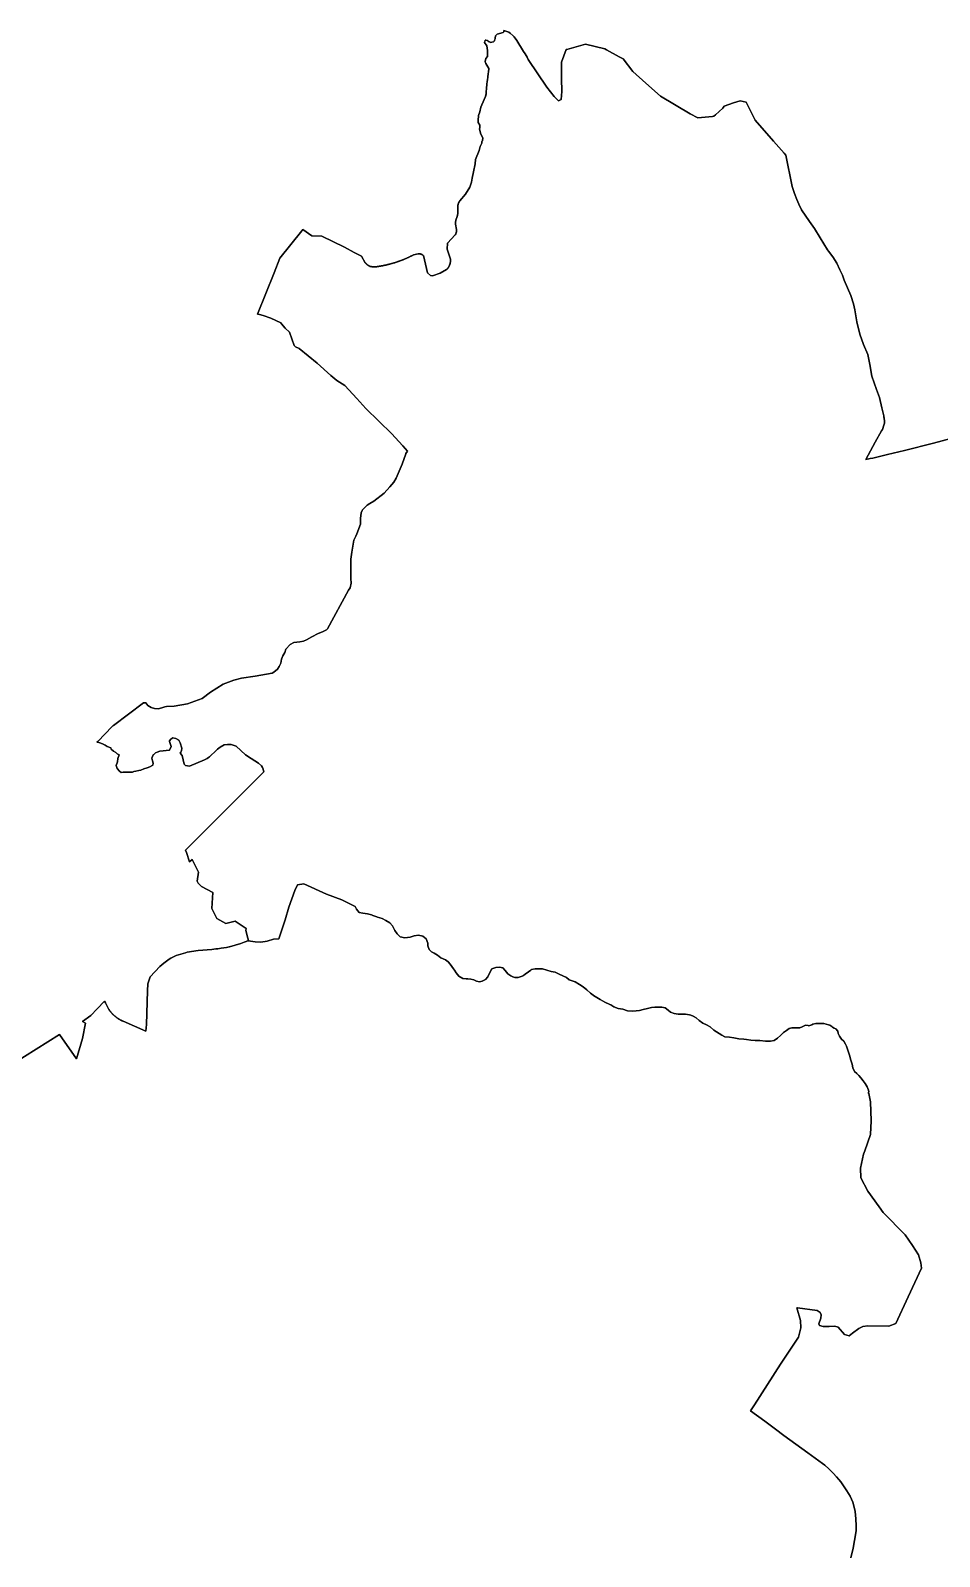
# Model space of a CAD drawing. Header units: inches. Extents: x 130170 to 284068, y 377793 to 804530.
# Drawn here: x 162630 to 165893, y 595016 to 600491 of the extents above; entities that cross this region are included whole.
import ezdxf

# ---------------------------------------------------------------- set-up
doc = ezdxf.new("R2010")
doc.units = ezdxf.units.IN
doc.header["$MEASUREMENT"] = 0
doc.layers.add('muni_il', color=7, linetype='Continuous')

msp = doc.modelspace()

# ---------------------------------------------------------------- linework, layer by layer
at = {"layer": 'muni_il'}
for points in [[(165933.7, 599026.9), (165870.5, 599010.6), (165767.4, 598983.7), (165705.6, 598968.9), (165653, 598956.2), (165643.4, 598954.8), (165628.7, 598951.1), (165661.8, 599013.8), (165684.6, 599054.3), (165687.6, 599059.5), (165693.1, 599074.6), (165695.3, 599082), (165695.2, 599082.9), (165695.2, 599083.8), (165695.2, 599084.7), (165695.2, 599085.6), (165695.1, 599086.5), (165695.1, 599087.6), (165695, 599088.6), (165694.9, 599089.6), (165694.9, 599090.6), (165694.8, 599091.6), (165694.7, 599092.6), (165694.6, 599093.6), (165694.5, 599094.7), (165694.4, 599095.7), (165694.2, 599096.7), (165694.1, 599097.7), (165694, 599098.7), (165693.8, 599099.7), (165693.7, 599100.7), (165693.5, 599101.7), (165693.3, 599102.7), (165693.2, 599103.7), (165693, 599104.7), (165692.8, 599105.7), (165692.6, 599106.6), (165692.4, 599107.6), (165692.2, 599108.5), (165685.7, 599136.4), (165677.1, 599173.6), (165666.5, 599202.4), (165650, 599250.4), (165642, 599291.8), (165635, 599328), (165619.9, 599363.5), (165606.9, 599401.7), (165595.4, 599445), (165588.1, 599488.2), (165583.7, 599510), (165574.3, 599539.5), (165550.4, 599594.3), (165543.9, 599613.3), (165535.4, 599631.8), (165524.5, 599655.6), (165510.2, 599678.1), (165494.6, 599698.4), (165490.4, 599703.9), (165464.3, 599746.4), (165444.5, 599780), (165426.5, 599805), (165397, 599846.8), (165387.3, 599867.9), (165380.1, 599884.6), (165372.7, 599905.5), (165363.3, 599930.9), (165341.1, 600043.3), (165335.1, 600050.1), (165297, 600093.5), (165230.4, 600169.3), (165200.2, 600230.8), (165198.7, 600233), (165177.2, 600237.9), (165153.7, 600230.8), (165119.4, 600219.6), (165115.1, 600212), (165102.2, 600199.8), (165088.2, 600187.7), (165082.7, 600183.1), (165077.3, 600182.3), (165052, 600179.4), (165024.8, 600177.9), (164997.4, 600192.1), (164890.6, 600254.6), (164838.5, 600301.5), (164792.3, 600343.2), (164756.8, 600388.6), (164742.4, 600396.5), (164697.8, 600421.3), (164691.7, 600424.7), (164622.2, 600441.5), (164555.1, 600422.3), (164552.8, 600421.9), (164536.2, 600377.5), (164535.6, 600299.2), (164536.8, 600291), (164536.8, 600291), (164536.8, 600291), (164537.3, 600282), (164537.5, 600271.6), (164534.7, 600242.8), (164524.6, 600237.8), (164509.9, 600253.5), (164483.6, 600287.1), (164416.2, 600386.8), (164412.6, 600395), (164405.1, 600407.1), (164404.9, 600407.5), (164400, 600415.2), (164375.1, 600455), (164365.4, 600467.7), (164362.3, 600471.5), (164352, 600481), (164347.4, 600485.2), (164340, 600487.4), (164328.8, 600490.6), (164328.9, 600485.5), (164326.8, 600483.9), (164304.7, 600477.2), (164298.5, 600471.6), (164298.1, 600463.1), (164297.3, 600460.7), (164295.9, 600455.9), (164295.3, 600453.9), (164292.6, 600451.2), (164291.2, 600449.8), (164285.5, 600448.6), (164281.9, 600447.5), (164279.6, 600448.4), (164275.8, 600449.8), (164272.1, 600452.7), (164269.7, 600454.6), (164268.8, 600454.8), (164264.6, 600455.8), (164262.4, 600456.3), (164261.3, 600453.1), (164259.9, 600449.2), (164259.5, 600448), (164268, 600435.9), (164270, 600419.2), (164270.2, 600404.9), (164270, 600397), (164263.7, 600390), (164261.4, 600379.3), (164262.5, 600375), (164264.1, 600372.2), (164275, 600354), (164274.9, 600352.5), (164271.8, 600325.7), (164271.5, 600323.6), (164271.2, 600321.6), (164270.9, 600319.6), (164270.6, 600317.6), (164270.3, 600315.6), (164270, 600313.6), (164269.7, 600311.6), (164269.4, 600309.6), (164269.2, 600307.5), (164268.9, 600305.5), (164268.7, 600303.5), (164268.4, 600301.5), (164268.2, 600299.5), (164268, 600297.4), (164267.7, 600295.4), (164267.5, 600293.4), (164267.3, 600291.4), (164267.1, 600289.3), (164267, 600287.3), (164266.8, 600285.3), (164266.6, 600283.2), (164266.4, 600281.2), (164266.3, 600279.2), (164266.1, 600277.2), (164266, 600275.1), (164265.9, 600273.1), (164265.7, 600271.1), (164265.6, 600269), (164265.5, 600267), (164265.5, 600266.5), (164265.5, 600265.9), (164265.4, 600265.4), (164265.4, 600264.9), (164265.4, 600264.3), (164265.3, 600263.8), (164265.3, 600263.3), (164265.2, 600262.7), (164265.1, 600262.2), (164265, 600261.7), (164264.9, 600261.1), (164264.8, 600260.6), (164264.7, 600260.1), (164264.6, 600259.6), (164264.5, 600259), (164264.4, 600258.5), (164264.2, 600258), (164264.1, 600257.5), (164263.9, 600257), (164263.8, 600256.5), (164263.6, 600256), (164263.4, 600255.4), (164263.3, 600254.9), (164263.1, 600254.4), (164257.8, 600242.9), (164246.9, 600215.4), (164242.5, 600199.4), (164237.7, 600185.2), (164237.4, 600183), (164236.6, 600169.6), (164237.2, 600161.1), (164243.1, 600150.8), (164243.1, 600148.8), (164242.8, 600142.7), (164241.5, 600137.2), (164242.5, 600132.5), (164245, 600122.2), (164252.7, 600106.3), (164253, 600105.7), (164252.9, 600105.1), (164252.9, 600105.1), (164251.7, 600095.3), (164249.3, 600091.9), (164249.5, 600086.8), (164246.6, 600079.3), (164244.3, 600074.5), (164240.7, 600060), (164227.4, 600027.9), (164225.9, 600012.8), (164219.9, 599983), (164215.4, 599960.8), (164212.6, 599947), (164206.4, 599928.4), (164191.3, 599903.9), (164170.5, 599879.1), (164170.2, 599878.7), (164169.9, 599878.2), (164169.6, 599877.7), (164169.3, 599877.3), (164169, 599876.8), (164168.7, 599876.3), (164168.4, 599875.8), (164168.2, 599875.3), (164167.9, 599874.8), (164167.7, 599874.3), (164167.4, 599873.8), (164167.2, 599873.3), (164166.9, 599872.8), (164166.7, 599872.3), (164166.5, 599871.8), (164166.3, 599871.2), (164166.1, 599870.7), (164165.9, 599870.2), (164165.7, 599869.7), (164165.5, 599869.1), (164165.3, 599868.6), (164165.1, 599868.1), (164165, 599867.5), (164164.8, 599867), (164164.7, 599866.4), (164164.5, 599865.9), (164164.4, 599865.4), (164164.3, 599864.8), (164164.2, 599864.3), (164164.1, 599863.7), (164164, 599863.2), (164163.9, 599862.6), (164163.8, 599862), (164163.7, 599861.5), (164163.6, 599860.9), (164163.6, 599860.4), (164163.5, 599859.8), (164163.5, 599859.3), (164163.4, 599858.7), (164163.4, 599858.1), (164163.4, 599857.6), (164163.4, 599857), (164163.4, 599856.5), (164163.4, 599855.9), (164163.4, 599855.3), (164163.4, 599854.8), (164163.4, 599854.2), (164163.5, 599853.5), (164163.6, 599852.7), (164163.7, 599852), (164163.8, 599851.3), (164163.9, 599850.5), (164164, 599849.8), (164164, 599849.1), (164164.1, 599848.3), (164164.1, 599847.6), (164164.2, 599846.9), (164164.2, 599846.1), (164164.2, 599845.4), (164164.2, 599844.6), (164164.3, 599843.9), (164164.3, 599843.2), (164164.2, 599842.4), (164164.2, 599841.7), (164164.2, 599840.9), (164164.2, 599840.2), (164164.1, 599839.5), (164164.1, 599838.7), (164164, 599838), (164164, 599837.3), (164163.9, 599836.5), (164163.8, 599835.8), (164163.7, 599835), (164163.7, 599834.3), (164163.6, 599833.6), (164163.4, 599832.8), (164163.3, 599832.1), (164163.2, 599831.4), (164163.1, 599830.7), (164162.9, 599829.9), (164162.8, 599829.2), (164162.6, 599828.5), (164162.5, 599827.8), (164162.3, 599827), (164162.1, 599826.3), (164161.9, 599825.6), (164161.7, 599824.9), (164161.5, 599824.2), (164161.3, 599823.5), (164161.1, 599822.8), (164160.9, 599822.1), (164160.7, 599821.4), (164160.4, 599820.7), (164160.2, 599820), (164159.9, 599819.3), (164159.7, 599818.6), (164159.4, 599817.9), (164159.1, 599817.2), (164158.9, 599816.5), (164158.6, 599815.8), (164158.3, 599815.2), (164158, 599814.5), (164157.7, 599813.8), (164157.5, 599813.2), (164157.3, 599812.7), (164157.2, 599812.1), (164157, 599811.5), (164156.9, 599811), (164156.7, 599810.4), (164156.6, 599809.8), (164156.5, 599809.2), (164156.4, 599808.6), (164156.3, 599808.1), (164156.2, 599807.5), (164156.1, 599806.9), (164156, 599806.3), (164155.9, 599805.7), (164155.9, 599805.1), (164155.8, 599804.5), (164155.8, 599803.9), (164155.7, 599803.4), (164155.7, 599802.8), (164155.6, 599802.2), (164155.6, 599801.6), (164155.6, 599801), (164155.6, 599800.4), (164155.6, 599799.8), (164155.6, 599799.2), (164155.6, 599798.6), (164155.7, 599798), (164155.7, 599797.4), (164155.7, 599796.8), (164155.8, 599796.2), (164158.7, 599776.6), (164158.7, 599776.1), (164158.8, 599775.6), (164158.8, 599775.1), (164158.8, 599774.6), (164158.9, 599774.1), (164158.9, 599773.7), (164158.9, 599773.2), (164158.9, 599772.7), (164158.9, 599772.2), (164158.9, 599771.7), (164158.9, 599771.2), (164158.8, 599770.7), (164158.8, 599770.3), (164158.7, 599769.8), (164158.7, 599769.3), (164158.6, 599768.8), (164158.6, 599768.3), (164158.5, 599767.9), (164158.4, 599767.4), (164158.3, 599766.9), (164158.2, 599766.4), (164158.1, 599766), (164158, 599765.5), (164157.9, 599765), (164157.7, 599764.5), (164157.6, 599764.1), (164157.5, 599763.6), (164157.3, 599763.2), (164157.1, 599762.7), (164157, 599762.2), (164156.8, 599761.8), (164156.6, 599761.3), (164156.4, 599760.9), (164156.2, 599760.5), (164156, 599760), (164155.8, 599759.6), (164155.6, 599759.1), (164155.4, 599758.7), (164155.2, 599758.3), (164154.9, 599757.9), (164154.7, 599757.4), (164126.7, 599727.9), (164125.9, 599706.6), (164137.6, 599670.4), (164137.6, 599669.8), (164137.6, 599669.1), (164137.7, 599668.5), (164137.7, 599667.9), (164137.7, 599667.2), (164137.7, 599666.6), (164137.6, 599666), (164137.6, 599665.3), (164137.6, 599664.7), (164137.5, 599664.1), (164137.5, 599663.5), (164137.4, 599662.8), (164137.4, 599662.2), (164137.3, 599661.6), (164137.2, 599661), (164137.1, 599660.3), (164137, 599659.7), (164136.9, 599659.1), (164136.8, 599658.5), (164136.7, 599657.8), (164136.6, 599657.2), (164136.5, 599656.6), (164136.3, 599656), (164136.2, 599655.4), (164136, 599654.8), (164135.9, 599654.2), (164135.7, 599653.6), (164135.5, 599653), (164135.3, 599652.4), (164135.1, 599651.8), (164134.9, 599651.2), (164134.7, 599650.6), (164134.5, 599650), (164134.3, 599649.4), (164134, 599648.8), (164133.8, 599648.2), (164133.5, 599647.6), (164133.3, 599647.1), (164133, 599646.5), (164132.8, 599645.9), (164132.5, 599645.4), (164132.2, 599644.8), (164131.9, 599644.2), (164131.6, 599643.7), (164131.3, 599643.1), (164131, 599642.6), (164130.7, 599642), (164130.4, 599641.5), (164130, 599641), (164129.7, 599640.4), (164129.3, 599639.9), (164129, 599639.4), (164128.6, 599638.9), (164128.3, 599638.3), (164127.9, 599637.8), (164127.5, 599637.3), (164127.1, 599636.8), (164126.8, 599636.3), (164126.4, 599635.8), (164126, 599635.4), (164125.5, 599634.9), (164125.1, 599634.4), (164124.7, 599633.9), (164124.3, 599633.5), (164124.3, 599633.5), (164123.9, 599633), (164123.4, 599632.6), (164100.2, 599620.2), (164073.2, 599610.5), (164065.8, 599611.6), (164054.4, 599620.7), (164040, 599682.8), (164039.7, 599683.1), (164039.5, 599683.4), (164039.2, 599683.7), (164038.9, 599683.9), (164038.6, 599684.2), (164038.3, 599684.5), (164038, 599684.7), (164037.7, 599685), (164037.4, 599685.2), (164037.1, 599685.4), (164036.8, 599685.7), (164036.4, 599685.9), (164036.1, 599686.1), (164035.8, 599686.3), (164035.4, 599686.5), (164035.1, 599686.7), (164034.8, 599686.9), (164034.4, 599687.1), (164034.1, 599687.3), (164033.7, 599687.4), (164033.4, 599687.6), (164033, 599687.8), (164032.6, 599687.9), (164032.3, 599688), (164031.9, 599688.2), (164031.5, 599688.3), (164031.1, 599688.4), (164030.8, 599688.5), (164030.4, 599688.6), (164030, 599688.7), (164029.6, 599688.8), (164029.2, 599688.9), (164028.9, 599689), (164028.5, 599689.1), (164028.1, 599689.1), (164027.7, 599689.2), (164027.3, 599689.2), (164026.9, 599689.3), (164026.5, 599689.3), (164026.1, 599689.3), (164025.7, 599689.3), (164025.3, 599689.3), (164024.9, 599689.3), (164024.6, 599689.3), (164024.2, 599689.3), (164023.8, 599689.3), (164023.4, 599689.2), (164023, 599689.2), (164022.6, 599689.1), (164022.2, 599689.1), (164021.8, 599689), (164021.4, 599689), (164021, 599688.9), (164005.1, 599685.9), (164003.5, 599685.1), (164002, 599684.3), (164000.5, 599683.5), (163999, 599682.7), (163997.4, 599681.9), (163995.9, 599681.2), (163994.4, 599680.4), (163992.8, 599679.7), (163991.3, 599678.9), (163989.7, 599678.2), (163988.2, 599677.4), (163986.6, 599676.7), (163985.1, 599676), (163983.4, 599675.3), (163981.8, 599674.5), (163980.2, 599673.8), (163978.6, 599673.1), (163977, 599672.4), (163975.3, 599671.7), (163973.7, 599671), (163972.1, 599670.3), (163970.4, 599669.6), (163968.8, 599668.9), (163967.1, 599668.3), (163965.5, 599667.6), (163963.8, 599667), (163962.2, 599666.3), (163960.5, 599665.7), (163958.9, 599665.1), (163957.2, 599664.4), (163955.5, 599663.8), (163953.9, 599663.2), (163952.2, 599662.6), (163950.5, 599662), (163948.9, 599661.5), (163947.2, 599660.9), (163945.5, 599660.3), (163943.8, 599659.7), (163942.1, 599659.2), (163940.5, 599658.6), (163938.8, 599658.1), (163937.1, 599657.6), (163935.4, 599657), (163933.7, 599656.5), (163932, 599656), (163930.3, 599655.5), (163928.6, 599655), (163926.9, 599654.5), (163925.2, 599654.1), (163923.5, 599653.6), (163921.7, 599653.1), (163920, 599652.7), (163918.3, 599652.2), (163916.6, 599651.8), (163914.9, 599651.3), (163913.2, 599650.9), (163911.4, 599650.5), (163909.7, 599650.1), (163908, 599649.7), (163906.2, 599649.3), (163904.5, 599648.9), (163902.8, 599648.5), (163901, 599648.2), (163899.3, 599647.8), (163897.6, 599647.4), (163895.8, 599647.1), (163894.1, 599646.7), (163892.4, 599646.4), (163890.6, 599646.1), (163888.9, 599645.8), (163887.1, 599645.5), (163885.4, 599645.2), (163883.6, 599644.9), (163881.9, 599644.6), (163880.1, 599644.3), (163878.4, 599644), (163876.6, 599643.8), (163874.9, 599643.5), (163874, 599643.4), (163873.1, 599643.3), (163872.2, 599643.2), (163871.4, 599643.2), (163870.5, 599643.1), (163869.6, 599643.1), (163868.8, 599643), (163867.9, 599643), (163867, 599642.9), (163866.1, 599642.9), (163865.3, 599642.9), (163864.4, 599642.9), (163863.5, 599642.9), (163862.6, 599642.9), (163861.8, 599642.9), (163860.9, 599642.9), (163860, 599643), (163859.1, 599643), (163858.3, 599643.1), (163857.4, 599643.1), (163856.5, 599643.2), (163855.7, 599643.2), (163854.8, 599643.3), (163853.9, 599643.4), (163853, 599643.5), (163852.2, 599643.6), (163851.3, 599643.7), (163850.4, 599643.8), (163849.6, 599643.9), (163849, 599644.2), (163848.4, 599644.5), (163847.9, 599644.7), (163847.3, 599645), (163846.8, 599645.3), (163846.2, 599645.6), (163845.7, 599645.9), (163845.1, 599646.2), (163844.6, 599646.5), (163844.1, 599646.8), (163843.5, 599647.1), (163843, 599647.4), (163842.5, 599647.8), (163841.9, 599648.1), (163841.4, 599648.5), (163840.9, 599648.8), (163840.4, 599649.2), (163839.9, 599649.6), (163839.4, 599649.9), (163838.9, 599650.3), (163838.4, 599650.7), (163837.9, 599651.1), (163837.5, 599651.5), (163837, 599651.9), (163836.5, 599652.3), (163836.1, 599652.7), (163835.6, 599653.1), (163835.2, 599653.6), (163834.7, 599654), (163834.3, 599654.4), (163833.8, 599654.9), (163833.4, 599655.3), (163833, 599655.8), (163832.6, 599656.3), (163832.1, 599656.7), (163831.7, 599657.2), (163818.3, 599680.9), (163801, 599689.5), (163791.9, 599694), (163757, 599713.6), (163676.1, 599752.7), (163640.2, 599753.9), (163607.3, 599776.7), (163603.6, 599772.1), (163525.2, 599673.4), (163504, 599620.6), (163444.5, 599473), (163451.8, 599471.3), (163465, 599468.1), (163492.5, 599458.6), (163528.5, 599441.5), (163531.3, 599437.9), (163543.6, 599422.6), (163559.9, 599408.8), (163575.8, 599360), (163581.2, 599355.9), (163593.9, 599349.2), (163658.6, 599297), (163708.4, 599253.1), (163729.6, 599234.8), (163758.2, 599216.4), (163801.1, 599170.1), (163833.5, 599134.3), (163927.2, 599043.7), (163965.6, 599001.2), (163966.5, 599000.2), (163983.4, 598981.1), (163977.7, 598972.6), (163977.3, 598972.1), (163963.8, 598934.9), (163952.7, 598909.1), (163942.3, 598885), (163934.1, 598870.1), (163919.4, 598853.5), (163899.2, 598830.4), (163861.9, 598801.6), (163847.8, 598793.2), (163838.5, 598787.7), (163822.1, 598770.4), (163819.9, 598768.1), (163816.9, 598760), (163815, 598739.8), (163814.1, 598719.4), (163801.4, 598684.7), (163797.2, 598676.1), (163790.6, 598662.6), (163783.5, 598618.8), (163779.6, 598594.3), (163780.2, 598524.2), (163780.6, 598507.2), (163776.8, 598491.5), (163771.3, 598483), (163695.5, 598343.8), (163691.9, 598339.9), (163678.5, 598332.6), (163663, 598327.5), (163639.6, 598315.1), (163620.5, 598304.2), (163620.2, 598304.1), (163610, 598299.6), (163596.7, 598296.9), (163575.1, 598295.1), (163562.4, 598288.1), (163547, 598270.4), (163543.2, 598258.5), (163536.2, 598247), (163530.9, 598235), (163528, 598220.8), (163522.3, 598208.2), (163516.3, 598198.9), (163503.8, 598188.6), (163496.8, 598185.2), (163436.5, 598174.5), (163387.2, 598166.9), (163359.5, 598160), (163321.2, 598145.3), (163276.6, 598116.9), (163245.9, 598093.6), (163193.7, 598074.9), (163146.1, 598066.8), (163117.5, 598064.9), (163111.8, 598063.9), (163101.4, 598060.3), (163087.6, 598057.2), (163075.5, 598058), (163063.4, 598061.9), (163051.2, 598069.4), (163043.5, 598078.1), (163035.8, 598078.3), (162927.5, 597997.4), (162925.4, 597995.7), (162923.3, 597993.8), (162871.3, 597940), (162868.1, 597937.1), (162870.5, 597937.5), (162879.3, 597934.9), (162888.1, 597931.8), (162897.7, 597926.6), (162904.8, 597921.8), (162917.7, 597916.8), (162919.3, 597911.8), (162928.3, 597905.2), (162936, 597899.8), (162941.4, 597895.9), (162948, 597892), (162944, 597878.4), (162941.8, 597866.2), (162937.5, 597853.6), (162941.1, 597843.1), (162948.8, 597833.4), (162954.8, 597829), (162962.8, 597829.2), (162974.5, 597829.5), (162984.8, 597829.2), (162994.2, 597829.3), (162995.9, 597830.1), (163001.3, 597831.7), (163008.4, 597833.1), (163018.8, 597835.8), (163025.9, 597836.9), (163037.3, 597841.3), (163048.2, 597845.1), (163058.7, 597848.8), (163068.5, 597854.3), (163070.6, 597861.4), (163067.4, 597870.1), (163065.3, 597880.2), (163070.2, 597891.3), (163071.3, 597892.3), (163078.6, 597899.4), (163084.3, 597901.5), (163093.8, 597904.6), (163128.3, 597908.3), (163134.8, 597921.7), (163129.1, 597939.8), (163128.6, 597941.5), (163133.1, 597948.5), (163140.7, 597952.3), (163152.1, 597950.3), (163161.8, 597943.9), (163167.7, 597934.6), (163172.7, 597915.7), (163172.5, 597905.9), (163169.8, 597901.4), (163167.6, 597897.8), (163173.9, 597888.9), (163181.3, 597858.8), (163186.4, 597853.7), (163201, 597851.7), (163254.5, 597873.6), (163263.7, 597878.6), (163264.5, 597879.1), (163269.3, 597881.7), (163273, 597884.3), (163297.6, 597908.6), (163301, 597911.9), (163311.1, 597919.4), (163324.9, 597927.9), (163337.6, 597928.5), (163349.6, 597929.1), (163367.7, 597922.5), (163401.4, 597891.4), (163422.5, 597878.7), (163448.4, 597862.4), (163458.7, 597852.6), (163462.3, 597846.7), (163463.9, 597843.9), (163467.7, 597831.1), (163186.5, 597549.4), (163189.5, 597541.1), (163201.1, 597508.3), (163210.8, 597515.9), (163232.4, 597470.6), (163228.2, 597438.5), (163231.2, 597431), (163243.6, 597419.4), (163284.3, 597398.1), (163281.1, 597340.4), (163299.2, 597305), (163331.6, 597286.3), (163365.1, 597294.9), (163404.5, 597268.7), (163403, 597261.4), (163409.9, 597233.6), (163412, 597225.1), (163412.3, 597223.9), (163409, 597223.9), (163404.5, 597222.2), (163397.3, 597219.5), (163384.7, 597214.8), (163364.7, 597209), (163344.4, 597203.1), (163343.2, 597202.7), (163333.2, 597200.9), (163314.8, 597197.6), (163302.5, 597196.2), (163295.1, 597195.3), (163280.4, 597193.6), (163231.7, 597189.5), (163192.2, 597183.5), (163186.1, 597181.6), (163152.7, 597171.3), (163133.7, 597162.2), (163127.4, 597159.2), (163108.9, 597144.1), (163108.6, 597143.8), (163093.9, 597131.9), (163059.5, 597095.4), (163050.5, 597070.7), (163049.7, 597044.8), (163046.3, 596923.9), (163043.9, 596899.9), (162962.6, 596935.7), (162961.8, 596936.1), (162960.9, 596936.5), (162960, 596936.9), (162959.2, 596937.3), (162958.3, 596937.7), (162957.4, 596938.1), (162956.6, 596938.5), (162955.7, 596938.9), (162954.9, 596939.4), (162954, 596939.8), (162953.2, 596940.3), (162952.3, 596940.7), (162951.5, 596941.2), (162950.7, 596941.7), (162949.8, 596942.1), (162949, 596942.6), (162948.2, 596943.1), (162947.4, 596943.6), (162946.6, 596944.1), (162945.8, 596944.6), (162945, 596945.1), (162944.2, 596945.6), (162943.4, 596946.2), (162942.6, 596946.7), (162941.8, 596947.3), (162941, 596947.8), (162940.2, 596948.4), (162939.5, 596948.9), (162938.7, 596949.5), (162937.9, 596950.1), (162937.2, 596950.6), (162936.4, 596951.2), (162935.7, 596951.8), (162934.9, 596952.4), (162934.2, 596953), (162933.5, 596953.6), (162932.7, 596954.2), (162932, 596954.9), (162931.3, 596955.5), (162930.6, 596956.1), (162929.9, 596956.8), (162929.2, 596957.4), (162928.5, 596958.1), (162927.8, 596958.7), (162927.1, 596959.4), (162926.4, 596960.1), (162925.7, 596960.7), (162925.1, 596961.4), (162924.4, 596962.1), (162923.7, 596962.8), (162923.1, 596963.5), (162922.4, 596964.2), (162921.8, 596964.9), (162921.1, 596965.6), (162920.5, 596966.3), (162919.9, 596967), (162919.3, 596967.8), (162918.7, 596968.5), (162918.1, 596969.2), (162917.5, 596970), (162916.9, 596970.7), (162916.3, 596971.5), (162915.7, 596972.2), (162915.1, 596973), (162914.5, 596973.7), (162914, 596974.5), (162913.4, 596975.3), (162912.9, 596976.1), (162912.3, 596976.9), (162911.8, 596977.6), (162911.3, 596978.4), (162910.7, 596979.2), (162910.2, 596980), (162902.1, 596996.7), (162898.7, 597002.2), (162896, 597007.6), (162868.8, 596980.6), (162846.3, 596956.2), (162817.1, 596935.4), (162827.5, 596928.6), (162816.8, 596873.9), (162795.5, 596801), (162734.3, 596888.5), (162397.5, 596677.7)], [(165574.6, 595011.3), (165582.9, 595045.5), (165587.4, 595073.2), (165593.2, 595108), (165592.9, 595125.8), (165592, 595151.1), (165590.3, 595177.3), (165585.4, 595197), (165581.3, 595211), (165576.7, 595221.3), (165572.5, 595232), (165560.4, 595250.9), (165539, 595282.9), (165531.7, 595291.2), (165523.3, 595301.1), (165510.4, 595315), (165495.9, 595329.5), (165480.5, 595342.8), (165472.5, 595348.7), (165419.8, 595387.3), (165334.1, 595450.2), (165304.5, 595471.8), (165265.1, 595500.9), (165214.3, 595538.2), (165228, 595560.2), (165322.1, 595705.4), (165387, 595802.8), (165395, 595835.9), (165394.2, 595862.7), (165380.5, 595908), (165383.4, 595907.6), (165453.8, 595897.8), (165464.5, 595890.6), (165468.3, 595882.9), (165466.2, 595870.2), (165459.8, 595850.5), (165461.7, 595844.8), (165475, 595840.2), (165496.1, 595841), (165516.3, 595841.8), (165529, 595838.5), (165551.7, 595812.2), (165560.2, 595809.9), (165568.8, 595807.6), (165580.1, 595816.4), (165602.6, 595834.1), (165617.3, 595840.4), (165635.7, 595842.8), (165711.3, 595842.2), (165736.2, 595850.9), (165780.4, 595947.3), (165827.8, 596050.4), (165825.4, 596069.5), (165816.7, 596097.6), (165795.3, 596131), (165768.9, 596170.1), (165690.7, 596249.8), (165675.8, 596270.2), (165635.3, 596326.1), (165610.3, 596374.1), (165609.2, 596408.5), (165619.8, 596458.8), (165624.1, 596471), (165645, 596529.4), (165647.3, 596578.4), (165645.2, 596647.3), (165638.5, 596676.7), (165636.1, 596680.7), (165639.4, 596682.6), (165637.4, 596689.1), (165633.3, 596700.4), (165626, 596712.1), (165618.8, 596722.6), (165610.1, 596733.2), (165602.9, 596740.9), (165595.3, 596748.1), (165587.6, 596755.6), (165582, 596768.4), (165579, 596781.4), (165574.1, 596796.4), (165569.2, 596814.7), (165565.3, 596828.9), (165560.5, 596843.1), (165559, 596846.1), (165555.3, 596854.1), (165549.2, 596864.1), (165540.5, 596871.1), (165533.3, 596881.9), (165529.2, 596892.4), (165527.3, 596900.3), (165520.5, 596909.1), (165514.1, 596910.6), (165508.8, 596914.3), (165506.3, 596917.4), (165499.4, 596921.9), (165498.4, 596922.1), (165494.2, 596923.4), (165485.4, 596925.5), (165477.3, 596927.6), (165448.8, 596927.6), (165438.5, 596924.9), (165433.8, 596923.4), (165423.3, 596920), (165420.8, 596921.1), (165411.2, 596921.6), (165399.8, 596916.3), (165391.6, 596912.8), (165378.8, 596912.3), (165363, 596912), (165352.4, 596909.4), (165343.1, 596902.7), (165333, 596895.2), (165328, 596890.4), (165322.2, 596885), (165311, 596874.8), (165299.1, 596867), (165285.6, 596864.4), (165268, 596864.7), (165248.2, 596866.7), (165231.2, 596866.8), (165215.8, 596868.4), (165199.8, 596870.1), (165190, 596872), (165172.5, 596872.6), (165153.8, 596876.2), (165138.7, 596878.5), (165122.2, 596880.3), (165111.7, 596886.6), (165083.1, 596903.8), (165068.9, 596916.1), (165056.2, 596922.6), (165043.3, 596928.5), (165029.9, 596938.9), (165019.2, 596947.6), (165008.3, 596954.2), (165000, 596957.4), (164994.9, 596959.4), (164981.5, 596961.2), (164968.8, 596961.1), (164954.9, 596961.8), (164939.9, 596964.2), (164927, 596969.1), (164918.9, 596975.8), (164907.7, 596983.8), (164896.2, 596986.3), (164885.4, 596986.4), (164871.2, 596985.9), (164858.8, 596984.8), (164844, 596981.9), (164829, 596978.4), (164815.7, 596974.8), (164803.4, 596972.8), (164789, 596972.5), (164772.2, 596973), (164755.6, 596979.2), (164739, 596982), (164724.1, 596987.3), (164712.8, 596994.3), (164709.7, 596996.3), (164691.9, 597005), (164674.3, 597014.3), (164657.2, 597024.2), (164657.2, 597024.3), (164654.4, 597025.9), (164639.6, 597036.9), (164626.7, 597048.3), (164613.7, 597059.7), (164600.5, 597068.2), (164584.6, 597077.6), (164563.4, 597084.9), (164554.2, 597092.7), (164540.7, 597098.4), (164527.7, 597104.4), (164513, 597111.7), (164498.6, 597114.9), (164483.5, 597119.7), (164467.2, 597123.6), (164456.5, 597124.1), (164441.4, 597123.9), (164428.7, 597121.4), (164426.1, 597119.4), (164417.5, 597112.9), (164405.8, 597104.9), (164399.1, 597100.5), (164394.2, 597097.4), (164380, 597093.4), (164367.9, 597092.9), (164361.2, 597095.6), (164353.6, 597098.7), (164342.8, 597106.6), (164333.6, 597118), (164325.1, 597127.2), (164313, 597129.9), (164300.3, 597128.9), (164286, 597123.6), (164277.9, 597108.9), (164271.2, 597094.9), (164263.1, 597085.9), (164251.6, 597079.9), (164246.1, 597078.2), (164241.6, 597077.2), (164231.2, 597079.9), (164221.3, 597084.7), (164209.9, 597087.5), (164199.5, 597087.8), (164193.7, 597087.9), (164181.7, 597089.2), (164167.8, 597097.9), (164158.2, 597110.2), (164151.7, 597119.2), (164148.2, 597124.2), (164136, 597140.9), (164129.4, 597149.4), (164118.9, 597155.9), (164102.9, 597163.4), (164090.6, 597173.2), (164078.7, 597179.7), (164068.8, 597184.8), (164064.2, 597189.3), (164060.3, 597192.9), (164056.5, 597206.3), (164056.2, 597212.4), (164056.1, 597215.9), (164049.5, 597232.2), (164038.5, 597241.4), (164022.3, 597244.2), (164006.8, 597242.7), (163992.6, 597238.2), (163974, 597235.8), (163956.8, 597239.4), (163945.5, 597249.4), (163937.5, 597261.2), (163929.4, 597278.2), (163919.4, 597289.4), (163905.5, 597296.9), (163891.9, 597304.1), (163875, 597309.8), (163873.5, 597310.3), (163858.2, 597315.6), (163853.4, 597317.2), (163839.5, 597321.9), (163822.9, 597323.7), (163809.6, 597326.6), (163800.2, 597338), (163795, 597347.1), (163747.9, 597371.6), (163691.9, 597392.3), (163611.4, 597428.7), (163587.7, 597425.6), (163579.3, 597405), (163556.6, 597345.2), (163543.7, 597300), (163520.9, 597231.5), (163502.2, 597230.5), (163479.3, 597223.7), (163457.2, 597220), (163435.8, 597220.7), (163419.8, 597223.6), (163412.3, 597223.9), (163412.3, 597223.9), (163412, 597225.1), (163409.9, 597233.6), (163403, 597261.4), (163404.5, 597268.7), (163365.1, 597294.9), (163331.6, 597286.3), (163299.2, 597305), (163281.1, 597340.4), (163284.3, 597398.1), (163243.6, 597419.4), (163231.2, 597431), (163228.2, 597438.5), (163232.4, 597470.6), (163210.8, 597515.9), (163201.1, 597508.3), (163189.5, 597541.1), (163186.5, 597549.4), (163467.7, 597831.1), (163463.9, 597843.9), (163462.3, 597846.7), (163458.7, 597852.6), (163448.4, 597862.4), (163422.5, 597878.7), (163401.4, 597891.4), (163367.7, 597922.5), (163349.6, 597929.1), (163337.6, 597928.5), (163324.9, 597927.9), (163311.1, 597919.4), (163301, 597911.9), (163297.6, 597908.6), (163273, 597884.3), (163269.3, 597881.7), (163264.5, 597879.1), (163263.7, 597878.6), (163254.5, 597873.6), (163201, 597851.7), (163186.4, 597853.7), (163181.3, 597858.8), (163173.9, 597888.9), (163167.6, 597897.8), (163169.8, 597901.4), (163172.5, 597905.9), (163172.7, 597915.7), (163167.7, 597934.6), (163161.8, 597943.9), (163152.1, 597950.3), (163140.7, 597952.3), (163133.1, 597948.5), (163128.6, 597941.5), (163129.1, 597939.8), (163134.8, 597921.7), (163128.3, 597908.3), (163093.8, 597904.6), (163084.3, 597901.5), (163078.6, 597899.4), (163071.3, 597892.3), (163070.2, 597891.3), (163065.3, 597880.2), (163067.4, 597870.1), (163070.6, 597861.4), (163068.5, 597854.3), (163058.7, 597848.8), (163048.2, 597845.1), (163037.3, 597841.3), (163025.9, 597836.9), (163018.8, 597835.8), (163008.4, 597833.1), (163001.3, 597831.7), (162995.9, 597830.1), (162994.2, 597829.3), (162984.8, 597829.2), (162974.5, 597829.5), (162962.8, 597829.2), (162954.8, 597829), (162948.8, 597833.4), (162941.1, 597843.1), (162937.5, 597853.6), (162941.8, 597866.2), (162944, 597878.4), (162948, 597892), (162941.4, 597895.9), (162936, 597899.8), (162928.3, 597905.2), (162919.3, 597911.8), (162917.7, 597916.8), (162904.8, 597921.8), (162897.7, 597926.6), (162888.1, 597931.8), (162879.3, 597934.9), (162870.5, 597937.5), (162868.1, 597937.1), (162871.3, 597940), (162923.3, 597993.8), (162925.4, 597995.7), (162927.5, 597997.4), (163035.8, 598078.3), (163043.5, 598078.1), (163051.2, 598069.4), (163063.4, 598061.9), (163075.5, 598058), (163087.6, 598057.2), (163101.4, 598060.3), (163111.8, 598063.9), (163117.5, 598064.9), (163146.1, 598066.8), (163193.7, 598074.9), (163245.9, 598093.6), (163276.6, 598116.9), (163321.2, 598145.3), (163359.5, 598160), (163387.2, 598166.9), (163436.5, 598174.5), (163496.8, 598185.2), (163503.8, 598188.6), (163516.3, 598198.9), (163522.3, 598208.2), (163528, 598220.8), (163530.9, 598235), (163536.2, 598247), (163543.2, 598258.5), (163547, 598270.4), (163562.4, 598288.1), (163575.1, 598295.1), (163596.7, 598296.9), (163610, 598299.6), (163620.2, 598304.1), (163620.5, 598304.2), (163639.6, 598315.1), (163663, 598327.5), (163678.5, 598332.6), (163691.9, 598339.9), (163695.5, 598343.8), (163771.3, 598483), (163776.8, 598491.5), (163780.6, 598507.2), (163780.2, 598524.2), (163779.6, 598594.3), (163783.5, 598618.8), (163790.6, 598662.6), (163797.2, 598676.1), (163801.4, 598684.7), (163814.1, 598719.4), (163815, 598739.8), (163816.9, 598760), (163819.9, 598768.1), (163822.1, 598770.4), (163838.5, 598787.7), (163847.8, 598793.2), (163861.9, 598801.6), (163899.2, 598830.4), (163919.4, 598853.5), (163934.1, 598870.1), (163942.3, 598885), (163952.7, 598909.1), (163963.8, 598934.9), (163977.3, 598972.1), (163977.7, 598972.6), (163983.4, 598981.1), (163966.5, 599000.2), (163965.6, 599001.2), (163927.2, 599043.7), (163833.5, 599134.3), (163801.1, 599170.1), (163758.2, 599216.4), (163729.6, 599234.8), (163708.4, 599253.1), (163658.6, 599297), (163593.9, 599349.2), (163581.2, 599355.9), (163575.8, 599360), (163559.9, 599408.8), (163543.6, 599422.6), (163531.3, 599437.9), (163528.5, 599441.5), (163492.5, 599458.6), (163465, 599468.1), (163451.8, 599471.3), (163444.5, 599473), (163504, 599620.6), (163525.2, 599673.4), (163603.6, 599772.1), (163607.3, 599776.7), (163640.2, 599753.9), (163676.1, 599752.7), (163757, 599713.6), (163791.9, 599694), (163801, 599689.5), (163818.3, 599680.9), (163831.7, 599657.2), (163832.1, 599656.7), (163832.6, 599656.3), (163833, 599655.8), (163833.4, 599655.3), (163833.8, 599654.9), (163834.3, 599654.4), (163834.7, 599654), (163835.2, 599653.6), (163835.6, 599653.1), (163836.1, 599652.7), (163836.5, 599652.3), (163837, 599651.9), (163837.5, 599651.5), (163837.9, 599651.1), (163838.4, 599650.7), (163838.9, 599650.3), (163839.4, 599649.9), (163839.9, 599649.6), (163840.4, 599649.2), (163840.9, 599648.8), (163841.4, 599648.5), (163841.9, 599648.1), (163842.5, 599647.8), (163843, 599647.4), (163843.5, 599647.1), (163844.1, 599646.8), (163844.6, 599646.5), (163845.1, 599646.2), (163845.7, 599645.9), (163846.2, 599645.6), (163846.8, 599645.3), (163847.3, 599645), (163847.9, 599644.7), (163848.4, 599644.5), (163849, 599644.2), (163849.6, 599643.9), (163850.4, 599643.8), (163851.3, 599643.7), (163852.2, 599643.6), (163853, 599643.5), (163853.9, 599643.4), (163854.8, 599643.3), (163855.7, 599643.2), (163856.5, 599643.2), (163857.4, 599643.1), (163858.3, 599643.1), (163859.1, 599643), (163860, 599643), (163860.9, 599642.9), (163861.8, 599642.9), (163862.6, 599642.9), (163863.5, 599642.9), (163864.4, 599642.9), (163865.3, 599642.9), (163866.1, 599642.9), (163867, 599642.9), (163867.9, 599643), (163868.8, 599643), (163869.6, 599643.1), (163870.5, 599643.1), (163871.4, 599643.2), (163872.2, 599643.2), (163873.1, 599643.3), (163874, 599643.4), (163874.9, 599643.5), (163876.6, 599643.8), (163878.4, 599644), (163880.1, 599644.3), (163881.9, 599644.6), (163883.6, 599644.9), (163885.4, 599645.2), (163887.1, 599645.5), (163888.9, 599645.8), (163890.6, 599646.1), (163892.4, 599646.4), (163894.1, 599646.7), (163895.8, 599647.1), (163897.6, 599647.4), (163899.3, 599647.8), (163901, 599648.2), (163902.8, 599648.5), (163904.5, 599648.9), (163906.2, 599649.3), (163908, 599649.7), (163909.7, 599650.1), (163911.4, 599650.5), (163913.2, 599650.9), (163914.9, 599651.3), (163916.6, 599651.8), (163918.3, 599652.2), (163920, 599652.7), (163921.7, 599653.1), (163923.5, 599653.6), (163925.2, 599654.1), (163926.9, 599654.5), (163928.6, 599655), (163930.3, 599655.5), (163932, 599656), (163933.7, 599656.5), (163935.4, 599657), (163937.1, 599657.6), (163938.8, 599658.1), (163940.5, 599658.6), (163942.1, 599659.2), (163943.8, 599659.7), (163945.5, 599660.3), (163947.2, 599660.9), (163948.9, 599661.5), (163950.5, 599662), (163952.2, 599662.6), (163953.9, 599663.2), (163955.5, 599663.8), (163957.2, 599664.4), (163958.9, 599665.1), (163960.5, 599665.7), (163962.2, 599666.3), (163963.8, 599667), (163965.5, 599667.6), (163967.1, 599668.3), (163968.8, 599668.9), (163970.4, 599669.6), (163972.1, 599670.3), (163973.7, 599671), (163975.3, 599671.7), (163977, 599672.4), (163978.6, 599673.1), (163980.2, 599673.8), (163981.8, 599674.5), (163983.4, 599675.3), (163985.1, 599676), (163986.6, 599676.7), (163988.2, 599677.4), (163989.7, 599678.2), (163991.3, 599678.9), (163992.8, 599679.7), (163994.4, 599680.4), (163995.9, 599681.2), (163997.4, 599681.9), (163999, 599682.7), (164000.5, 599683.5), (164002, 599684.3), (164003.5, 599685.1), (164005.1, 599685.9), (164021, 599688.9), (164021.4, 599689), (164021.8, 599689), (164022.2, 599689.1), (164022.6, 599689.1), (164023, 599689.2), (164023.4, 599689.2), (164023.8, 599689.3), (164024.2, 599689.3), (164024.6, 599689.3), (164024.9, 599689.3), (164025.3, 599689.3), (164025.7, 599689.3), (164026.1, 599689.3), (164026.5, 599689.3), (164026.9, 599689.3), (164027.3, 599689.2), (164027.7, 599689.2), (164028.1, 599689.1), (164028.5, 599689.1), (164028.9, 599689), (164029.2, 599688.9), (164029.6, 599688.8), (164030, 599688.7), (164030.4, 599688.6), (164030.8, 599688.5), (164031.1, 599688.4), (164031.5, 599688.3), (164031.9, 599688.2), (164032.3, 599688), (164032.6, 599687.9), (164033, 599687.8), (164033.4, 599687.6), (164033.7, 599687.4), (164034.1, 599687.3), (164034.4, 599687.1), (164034.8, 599686.9), (164035.1, 599686.7), (164035.4, 599686.5), (164035.8, 599686.3), (164036.1, 599686.1), (164036.4, 599685.9), (164036.8, 599685.7), (164037.1, 599685.4), (164037.4, 599685.2), (164037.7, 599685), (164038, 599684.7), (164038.3, 599684.5), (164038.6, 599684.2), (164038.9, 599683.9), (164039.2, 599683.7), (164039.5, 599683.4), (164039.7, 599683.1), (164040, 599682.8), (164054.4, 599620.7), (164065.8, 599611.6), (164073.2, 599610.5), (164100.2, 599620.2), (164123.4, 599632.6), (164123.9, 599633), (164124.3, 599633.5), (164124.3, 599633.5), (164124.7, 599633.9), (164125.1, 599634.4), (164125.5, 599634.9), (164126, 599635.4), (164126.4, 599635.8), (164126.8, 599636.3), (164127.1, 599636.8), (164127.5, 599637.3), (164127.9, 599637.8), (164128.3, 599638.3), (164128.6, 599638.9), (164129, 599639.4), (164129.3, 599639.9), (164129.7, 599640.4), (164130, 599641), (164130.4, 599641.5), (164130.7, 599642), (164131, 599642.6), (164131.3, 599643.1), (164131.6, 599643.7), (164131.9, 599644.2), (164132.2, 599644.8), (164132.5, 599645.4), (164132.8, 599645.9), (164133, 599646.5), (164133.3, 599647.1), (164133.5, 599647.6), (164133.8, 599648.2), (164134, 599648.8), (164134.3, 599649.4), (164134.5, 599650), (164134.7, 599650.6), (164134.9, 599651.2), (164135.1, 599651.8), (164135.3, 599652.4), (164135.5, 599653), (164135.7, 599653.6), (164135.9, 599654.2), (164136, 599654.8), (164136.2, 599655.4), (164136.3, 599656), (164136.5, 599656.6), (164136.6, 599657.2), (164136.7, 599657.8), (164136.8, 599658.5), (164136.9, 599659.1), (164137, 599659.7), (164137.1, 599660.3), (164137.2, 599661), (164137.3, 599661.6), (164137.4, 599662.2), (164137.4, 599662.8), (164137.5, 599663.5), (164137.5, 599664.1), (164137.6, 599664.7), (164137.6, 599665.3), (164137.6, 599666), (164137.7, 599666.6), (164137.7, 599667.2), (164137.7, 599667.9), (164137.7, 599668.5), (164137.6, 599669.1), (164137.6, 599669.8), (164137.6, 599670.4), (164125.9, 599706.6), (164126.7, 599727.9), (164154.7, 599757.4), (164154.9, 599757.9), (164155.2, 599758.3), (164155.4, 599758.7), (164155.6, 599759.1), (164155.8, 599759.6), (164156, 599760), (164156.2, 599760.5), (164156.4, 599760.9), (164156.6, 599761.3), (164156.8, 599761.8), (164157, 599762.2), (164157.1, 599762.7), (164157.3, 599763.2), (164157.5, 599763.6), (164157.6, 599764.1), (164157.7, 599764.5), (164157.9, 599765), (164158, 599765.5), (164158.1, 599766), (164158.2, 599766.4), (164158.3, 599766.9), (164158.4, 599767.4), (164158.5, 599767.9), (164158.6, 599768.3), (164158.6, 599768.8), (164158.7, 599769.3), (164158.7, 599769.8), (164158.8, 599770.3), (164158.8, 599770.7), (164158.9, 599771.2), (164158.9, 599771.7), (164158.9, 599772.2), (164158.9, 599772.7), (164158.9, 599773.2), (164158.9, 599773.7), (164158.9, 599774.1), (164158.8, 599774.6), (164158.8, 599775.1), (164158.8, 599775.6), (164158.7, 599776.1), (164158.7, 599776.6), (164155.8, 599796.2), (164155.7, 599796.8), (164155.7, 599797.4), (164155.7, 599798), (164155.6, 599798.6), (164155.6, 599799.2), (164155.6, 599799.8), (164155.6, 599800.4), (164155.6, 599801), (164155.6, 599801.6), (164155.6, 599802.2), (164155.7, 599802.8), (164155.7, 599803.4), (164155.8, 599803.9), (164155.8, 599804.5), (164155.9, 599805.1), (164155.9, 599805.7), (164156, 599806.3), (164156.1, 599806.9), (164156.2, 599807.5), (164156.3, 599808.1), (164156.4, 599808.6), (164156.5, 599809.2), (164156.6, 599809.8), (164156.7, 599810.4), (164156.9, 599811), (164157, 599811.5), (164157.2, 599812.1), (164157.3, 599812.7), (164157.5, 599813.2), (164157.7, 599813.8), (164158, 599814.5), (164158.3, 599815.2), (164158.6, 599815.8), (164158.9, 599816.5), (164159.1, 599817.2), (164159.4, 599817.9), (164159.7, 599818.6), (164159.9, 599819.3), (164160.2, 599820), (164160.4, 599820.7), (164160.7, 599821.4), (164160.9, 599822.1), (164161.1, 599822.8), (164161.3, 599823.5), (164161.5, 599824.2), (164161.7, 599824.9), (164161.9, 599825.6), (164162.1, 599826.3), (164162.3, 599827), (164162.5, 599827.8), (164162.6, 599828.5), (164162.8, 599829.2), (164162.9, 599829.9), (164163.1, 599830.7), (164163.2, 599831.4), (164163.3, 599832.1), (164163.4, 599832.8), (164163.6, 599833.6), (164163.7, 599834.3), (164163.7, 599835), (164163.8, 599835.8), (164163.9, 599836.5), (164164, 599837.3), (164164, 599838), (164164.1, 599838.7), (164164.1, 599839.5), (164164.2, 599840.2), (164164.2, 599840.9), (164164.2, 599841.7), (164164.2, 599842.4), (164164.3, 599843.2), (164164.3, 599843.9), (164164.2, 599844.6), (164164.2, 599845.4), (164164.2, 599846.1), (164164.2, 599846.9), (164164.1, 599847.6), (164164.1, 599848.3), (164164, 599849.1), (164164, 599849.8), (164163.9, 599850.5), (164163.8, 599851.3), (164163.7, 599852), (164163.6, 599852.7), (164163.5, 599853.5), (164163.4, 599854.2), (164163.4, 599854.8), (164163.4, 599855.3), (164163.4, 599855.9), (164163.4, 599856.5), (164163.4, 599857), (164163.4, 599857.6), (164163.4, 599858.1), (164163.4, 599858.7), (164163.5, 599859.3), (164163.5, 599859.8), (164163.6, 599860.4), (164163.6, 599860.9), (164163.7, 599861.5), (164163.8, 599862), (164163.9, 599862.6), (164164, 599863.2), (164164.1, 599863.7), (164164.2, 599864.3), (164164.3, 599864.8), (164164.4, 599865.4), (164164.5, 599865.9), (164164.7, 599866.4), (164164.8, 599867), (164165, 599867.5), (164165.1, 599868.1), (164165.3, 599868.6), (164165.5, 599869.1), (164165.7, 599869.7), (164165.9, 599870.2), (164166.1, 599870.7), (164166.3, 599871.2), (164166.5, 599871.8), (164166.7, 599872.3), (164166.9, 599872.8), (164167.2, 599873.3), (164167.4, 599873.8), (164167.7, 599874.3), (164167.9, 599874.8), (164168.2, 599875.3), (164168.4, 599875.8), (164168.7, 599876.3), (164169, 599876.8), (164169.3, 599877.3), (164169.6, 599877.7), (164169.9, 599878.2), (164170.2, 599878.7), (164170.5, 599879.1), (164191.3, 599903.9), (164206.4, 599928.4), (164212.6, 599947), (164215.4, 599960.8), (164219.9, 599983), (164225.9, 600012.8), (164227.4, 600027.9), (164240.7, 600060), (164244.3, 600074.5), (164246.6, 600079.3), (164249.5, 600086.8), (164249.3, 600091.9), (164251.7, 600095.3), (164252.9, 600105.1), (164252.9, 600105.1), (164253, 600105.7), (164252.7, 600106.3), (164245, 600122.2), (164242.5, 600132.5), (164241.5, 600137.2), (164242.8, 600142.7), (164243.1, 600148.8), (164243.1, 600150.8), (164237.2, 600161.1), (164236.6, 600169.6), (164237.4, 600183), (164237.7, 600185.2), (164242.5, 600199.4), (164246.9, 600215.4), (164257.8, 600242.9), (164263.1, 600254.4), (164263.3, 600254.9), (164263.4, 600255.4), (164263.6, 600256), (164263.8, 600256.5), (164263.9, 600257), (164264.1, 600257.5), (164264.2, 600258), (164264.4, 600258.5), (164264.5, 600259), (164264.6, 600259.6), (164264.7, 600260.1), (164264.8, 600260.6), (164264.9, 600261.1), (164265, 600261.7), (164265.1, 600262.2), (164265.2, 600262.7), (164265.3, 600263.3), (164265.3, 600263.8), (164265.4, 600264.3), (164265.4, 600264.9), (164265.4, 600265.4), (164265.5, 600265.9), (164265.5, 600266.5), (164265.5, 600267), (164265.6, 600269), (164265.7, 600271.1), (164265.9, 600273.1), (164266, 600275.1), (164266.1, 600277.2), (164266.3, 600279.2), (164266.4, 600281.2), (164266.6, 600283.2), (164266.8, 600285.3), (164267, 600287.3), (164267.1, 600289.3), (164267.3, 600291.4), (164267.5, 600293.4), (164267.7, 600295.4), (164268, 600297.4), (164268.2, 600299.5), (164268.4, 600301.5), (164268.7, 600303.5), (164268.9, 600305.5), (164269.2, 600307.5), (164269.4, 600309.6), (164269.7, 600311.6), (164270, 600313.6), (164270.3, 600315.6), (164270.6, 600317.6), (164270.9, 600319.6), (164271.2, 600321.6), (164271.5, 600323.6), (164271.8, 600325.7), (164274.9, 600352.5), (164275, 600354), (164264.1, 600372.2), (164262.5, 600375), (164261.4, 600379.3), (164263.7, 600390), (164270, 600397), (164270.2, 600404.9), (164270, 600419.2), (164268, 600435.9), (164259.5, 600448), (164259.9, 600449.2), (164261.3, 600453.1), (164262.4, 600456.3), (164264.6, 600455.8), (164268.8, 600454.8), (164269.7, 600454.6), (164272.1, 600452.7), (164275.8, 600449.8), (164279.6, 600448.4), (164281.9, 600447.5), (164285.5, 600448.6), (164291.2, 600449.8), (164292.6, 600451.2), (164295.3, 600453.9), (164295.9, 600455.9), (164297.3, 600460.7), (164298.1, 600463.1), (164298.5, 600471.6), (164304.7, 600477.2), (164326.8, 600483.9), (164328.9, 600485.5), (164328.8, 600490.6), (164340, 600487.4), (164347.4, 600485.2), (164352, 600481), (164362.3, 600471.5), (164365.4, 600467.7), (164375.1, 600455), (164400, 600415.2), (164404.9, 600407.5), (164405.1, 600407.1), (164412.6, 600395), (164416.2, 600386.8), (164483.6, 600287.1), (164509.9, 600253.5), (164524.6, 600237.8), (164534.7, 600242.8), (164537.5, 600271.6), (164537.3, 600282), (164536.8, 600291), (164536.8, 600291), (164536.8, 600291), (164535.6, 600299.2), (164536.2, 600377.5), (164552.8, 600421.9), (164555.1, 600422.3), (164622.2, 600441.5), (164691.7, 600424.7), (164697.8, 600421.3), (164742.4, 600396.5), (164756.8, 600388.6), (164792.3, 600343.2), (164838.5, 600301.5), (164890.6, 600254.6), (164997.4, 600192.1), (165024.8, 600177.9), (165052, 600179.4), (165077.3, 600182.3), (165082.7, 600183.1), (165088.2, 600187.7), (165102.2, 600199.8), (165115.1, 600212), (165119.4, 600219.6), (165153.7, 600230.8), (165177.2, 600237.9), (165198.7, 600233), (165200.2, 600230.8), (165230.4, 600169.3), (165297, 600093.5), (165335.1, 600050.1), (165341.1, 600043.3), (165363.3, 599930.9), (165372.7, 599905.5), (165380.1, 599884.6), (165387.3, 599867.9), (165397, 599846.8), (165426.5, 599805), (165444.5, 599780), (165464.3, 599746.4), (165490.4, 599703.9), (165494.6, 599698.4), (165510.2, 599678.1), (165524.5, 599655.6), (165535.4, 599631.8), (165543.9, 599613.3), (165550.4, 599594.3), (165574.3, 599539.5), (165583.7, 599510), (165588.1, 599488.2), (165595.4, 599445), (165606.9, 599401.7), (165619.9, 599363.5), (165635, 599328), (165642, 599291.8), (165650, 599250.4), (165666.5, 599202.4), (165677.1, 599173.6), (165685.7, 599136.4), (165692.2, 599108.5), (165692.4, 599107.6), (165692.6, 599106.6), (165692.8, 599105.7), (165693, 599104.7), (165693.2, 599103.7), (165693.3, 599102.7), (165693.5, 599101.7), (165693.7, 599100.7), (165693.8, 599099.7), (165694, 599098.7), (165694.1, 599097.7), (165694.2, 599096.7), (165694.4, 599095.7), (165694.5, 599094.7), (165694.6, 599093.6), (165694.7, 599092.6), (165694.8, 599091.6), (165694.9, 599090.6), (165694.9, 599089.6), (165695, 599088.6), (165695.1, 599087.6), (165695.1, 599086.5), (165695.2, 599085.6), (165695.2, 599084.7), (165695.2, 599083.8), (165695.2, 599082.9), (165695.3, 599082), (165693.1, 599074.6), (165687.6, 599059.5), (165684.6, 599054.3), (165661.8, 599013.8), (165628.7, 598951.1), (165643.4, 598954.8), (165653, 598956.2), (165705.6, 598968.9), (165767.4, 598983.7), (165870.5, 599010.6), (165933.7, 599026.9)], [(162397.5, 596677.7), (162734.3, 596888.5), (162795.5, 596801), (162816.8, 596873.9), (162827.5, 596928.6), (162817.1, 596935.4), (162846.3, 596956.2), (162868.8, 596980.6), (162896, 597007.6), (162898.7, 597002.2), (162902.1, 596996.7), (162910.2, 596980), (162910.7, 596979.2), (162911.3, 596978.4), (162911.8, 596977.6), (162912.3, 596976.9), (162912.9, 596976.1), (162913.4, 596975.3), (162914, 596974.5), (162914.5, 596973.7), (162915.1, 596973), (162915.7, 596972.2), (162916.3, 596971.5), (162916.9, 596970.7), (162917.5, 596970), (162918.1, 596969.2), (162918.7, 596968.5), (162919.3, 596967.8), (162919.9, 596967), (162920.5, 596966.3), (162921.1, 596965.6), (162921.8, 596964.9), (162922.4, 596964.2), (162923.1, 596963.5), (162923.7, 596962.8), (162924.4, 596962.1), (162925.1, 596961.4), (162925.7, 596960.7), (162926.4, 596960.1), (162927.1, 596959.4), (162927.8, 596958.7), (162928.5, 596958.1), (162929.2, 596957.4), (162929.9, 596956.8), (162930.6, 596956.1), (162931.3, 596955.5), (162932, 596954.9), (162932.7, 596954.2), (162933.5, 596953.6), (162934.2, 596953), (162934.9, 596952.4), (162935.7, 596951.8), (162936.4, 596951.2), (162937.2, 596950.6), (162937.9, 596950.1), (162938.7, 596949.5), (162939.5, 596948.9), (162940.2, 596948.4), (162941, 596947.8), (162941.8, 596947.3), (162942.6, 596946.7), (162943.4, 596946.2), (162944.2, 596945.6), (162945, 596945.1), (162945.8, 596944.6), (162946.6, 596944.1), (162947.4, 596943.6), (162948.2, 596943.1), (162949, 596942.6), (162949.8, 596942.1), (162950.7, 596941.7), (162951.5, 596941.2), (162952.3, 596940.7), (162953.2, 596940.3), (162954, 596939.8), (162954.9, 596939.4), (162955.7, 596938.9), (162956.6, 596938.5), (162957.4, 596938.1), (162958.3, 596937.7), (162959.2, 596937.3), (162960, 596936.9), (162960.9, 596936.5), (162961.8, 596936.1), (162962.6, 596935.7), (163043.9, 596899.9), (163046.3, 596923.9), (163049.7, 597044.8), (163050.5, 597070.7), (163059.5, 597095.4), (163093.9, 597131.9), (163108.6, 597143.8), (163108.9, 597144.1), (163127.4, 597159.2), (163133.7, 597162.2), (163152.7, 597171.3), (163186.1, 597181.6), (163192.2, 597183.5), (163231.7, 597189.5), (163280.4, 597193.6), (163295.1, 597195.3), (163302.5, 597196.2), (163314.8, 597197.6), (163333.2, 597200.9), (163343.2, 597202.7), (163344.4, 597203.1), (163364.7, 597209), (163384.7, 597214.8), (163397.3, 597219.5), (163404.5, 597222.2), (163409, 597223.9), (163412.3, 597223.9), (163412.3, 597223.9), (163419.8, 597223.6), (163435.8, 597220.7), (163457.2, 597220), (163479.3, 597223.7), (163502.2, 597230.5), (163520.9, 597231.5), (163543.7, 597300), (163556.6, 597345.2), (163579.3, 597405), (163587.7, 597425.6), (163611.4, 597428.7), (163691.9, 597392.3), (163747.9, 597371.6), (163795, 597347.1), (163800.2, 597338), (163809.6, 597326.6), (163822.9, 597323.7), (163839.5, 597321.9), (163853.4, 597317.2), (163858.2, 597315.6), (163873.5, 597310.3), (163875, 597309.8), (163891.9, 597304.1), (163905.5, 597296.9), (163919.4, 597289.4), (163929.4, 597278.2), (163937.5, 597261.2), (163945.5, 597249.4), (163956.8, 597239.4), (163974, 597235.8), (163992.6, 597238.2), (164006.8, 597242.7), (164022.3, 597244.2), (164038.5, 597241.4), (164049.5, 597232.2), (164056.1, 597215.9), (164056.2, 597212.4), (164056.5, 597206.3), (164060.3, 597192.9), (164064.2, 597189.3), (164068.8, 597184.8), (164078.7, 597179.7), (164090.6, 597173.2), (164102.9, 597163.4), (164118.9, 597155.9), (164129.4, 597149.4), (164136, 597140.9), (164148.2, 597124.2), (164151.7, 597119.2), (164158.2, 597110.2), (164167.8, 597097.9), (164181.7, 597089.2), (164193.7, 597087.9), (164199.5, 597087.8), (164209.9, 597087.5), (164221.3, 597084.7), (164231.2, 597079.9), (164241.6, 597077.2), (164246.1, 597078.2), (164251.6, 597079.9), (164263.1, 597085.9), (164271.2, 597094.9), (164277.9, 597108.9), (164286, 597123.6), (164300.3, 597128.9), (164313, 597129.9), (164325.1, 597127.2), (164333.6, 597118), (164342.8, 597106.6), (164353.6, 597098.7), (164361.2, 597095.6), (164367.9, 597092.9), (164380, 597093.4), (164394.2, 597097.4), (164399.1, 597100.5), (164405.8, 597104.9), (164417.5, 597112.9), (164426.1, 597119.4), (164428.7, 597121.4), (164441.4, 597123.9), (164456.5, 597124.1), (164467.2, 597123.6), (164483.5, 597119.7), (164498.6, 597114.9), (164513, 597111.7), (164527.7, 597104.4), (164540.7, 597098.4), (164554.2, 597092.7), (164563.4, 597084.9), (164584.6, 597077.6), (164600.5, 597068.2), (164613.7, 597059.7), (164626.7, 597048.3), (164639.6, 597036.9), (164654.4, 597025.9), (164657.2, 597024.3), (164657.2, 597024.2), (164674.3, 597014.3), (164691.9, 597005), (164709.7, 596996.3), (164712.8, 596994.3), (164724.1, 596987.3), (164739, 596982), (164755.6, 596979.2), (164772.2, 596973), (164789, 596972.5), (164803.4, 596972.8), (164815.7, 596974.8), (164829, 596978.4), (164844, 596981.9), (164858.8, 596984.8), (164871.2, 596985.9), (164885.4, 596986.4), (164896.2, 596986.3), (164907.7, 596983.8), (164918.9, 596975.8), (164927, 596969.1), (164939.9, 596964.2), (164954.9, 596961.8), (164968.8, 596961.1), (164981.5, 596961.2), (164994.9, 596959.4), (165000, 596957.4), (165008.3, 596954.2), (165019.2, 596947.6), (165029.9, 596938.9), (165043.3, 596928.5), (165056.2, 596922.6), (165068.9, 596916.1), (165083.1, 596903.8), (165111.7, 596886.6), (165122.2, 596880.3), (165138.7, 596878.5), (165153.8, 596876.2), (165172.5, 596872.6), (165190, 596872), (165199.8, 596870.1), (165215.8, 596868.4), (165231.2, 596866.8), (165248.2, 596866.7), (165268, 596864.7), (165285.6, 596864.4), (165299.1, 596867), (165311, 596874.8), (165322.2, 596885), (165328, 596890.4), (165333, 596895.2), (165343.1, 596902.7), (165352.4, 596909.4), (165363, 596912), (165378.8, 596912.3), (165391.6, 596912.8), (165399.8, 596916.3), (165411.2, 596921.6), (165420.8, 596921.1), (165423.3, 596920), (165433.8, 596923.4), (165438.5, 596924.9), (165448.8, 596927.6), (165477.3, 596927.6), (165485.4, 596925.5), (165494.2, 596923.4), (165498.4, 596922.1), (165499.4, 596921.9), (165506.3, 596917.4), (165508.8, 596914.3), (165514.1, 596910.6), (165520.5, 596909.1), (165527.3, 596900.3), (165529.2, 596892.4), (165533.3, 596881.9), (165540.5, 596871.1), (165549.2, 596864.1), (165555.3, 596854.1), (165559, 596846.1), (165560.5, 596843.1), (165565.3, 596828.9), (165569.2, 596814.7), (165574.1, 596796.4), (165579, 596781.4), (165582, 596768.4), (165587.6, 596755.6), (165595.3, 596748.1), (165602.9, 596740.9), (165610.1, 596733.2), (165618.8, 596722.6), (165626, 596712.1), (165633.3, 596700.4), (165637.4, 596689.1), (165639.4, 596682.6), (165636.1, 596680.7), (165638.5, 596676.7), (165645.2, 596647.3), (165647.3, 596578.4), (165645, 596529.4), (165624.1, 596471), (165619.8, 596458.8), (165609.2, 596408.5), (165610.3, 596374.1), (165635.3, 596326.1), (165675.8, 596270.2), (165690.7, 596249.8), (165768.9, 596170.1), (165795.3, 596131), (165816.7, 596097.6), (165825.4, 596069.5), (165827.8, 596050.4), (165780.4, 595947.3), (165736.2, 595850.9), (165711.3, 595842.2), (165635.7, 595842.8), (165617.3, 595840.4), (165602.6, 595834.1), (165580.1, 595816.4), (165568.8, 595807.6), (165560.2, 595809.9), (165551.7, 595812.2), (165529, 595838.5), (165516.3, 595841.8), (165496.1, 595841), (165475, 595840.2), (165461.7, 595844.8), (165459.8, 595850.5), (165466.2, 595870.2), (165468.3, 595882.9), (165464.5, 595890.6), (165453.8, 595897.8), (165383.4, 595907.6), (165380.5, 595908), (165394.2, 595862.7), (165395, 595835.9), (165387, 595802.8), (165322.1, 595705.4), (165228, 595560.2), (165214.3, 595538.2), (165265.1, 595500.9), (165304.5, 595471.8), (165334.1, 595450.2), (165419.8, 595387.3), (165472.5, 595348.7), (165480.5, 595342.8), (165495.9, 595329.5), (165510.4, 595315), (165523.3, 595301.1), (165531.7, 595291.2), (165539, 595282.9), (165560.4, 595250.9), (165572.5, 595232), (165576.7, 595221.3), (165581.3, 595211), (165585.4, 595197), (165590.3, 595177.3), (165592, 595151.1), (165592.9, 595125.8), (165593.2, 595108), (165587.4, 595073.2), (165582.9, 595045.5), (165574.6, 595011.3)]]:
    msp.add_lwpolyline(points, dxfattribs=at)

doc.saveas('drawing.dxf')
